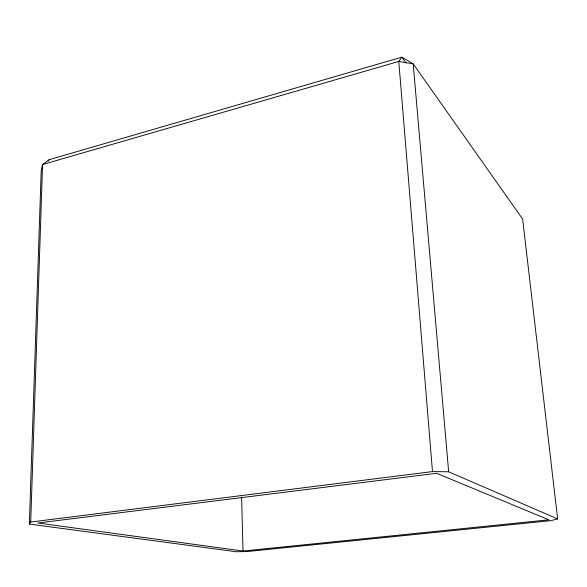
<?xml version="1.0" encoding="UTF-8"?>
<svg xmlns="http://www.w3.org/2000/svg" width="587" height="587" viewBox="0 0 587 587"><rect width="100%" height="100%" fill="white"/><g stroke="black" fill="none" stroke-linecap="round" stroke-linejoin="round"><path stroke-width="0.88" d="M29.35 524.066L41.215 170.575L42.55 164.543L49.22 159.679L401.831 57.166L413.182 63.851L522.628 219.054L557.65 518.93L550.826 520.647L246.848 551.567L236.179 551.743L29.35 524.066L30.715 522.019L42.55 164.543L398.786 61.43L413.182 63.851L448.659 471.787L557.65 518.93M48.156 161.131L49.22 159.679M30.715 522.019L432.48 471.581L448.659 471.787M243.04 551.039L548.845 519.825L436.596 473.291L37.876 523.002L243.04 551.039L241.587 497.057M406.094 63.117L401.831 57.166L398.786 61.43L432.48 471.581"/></g></svg>
